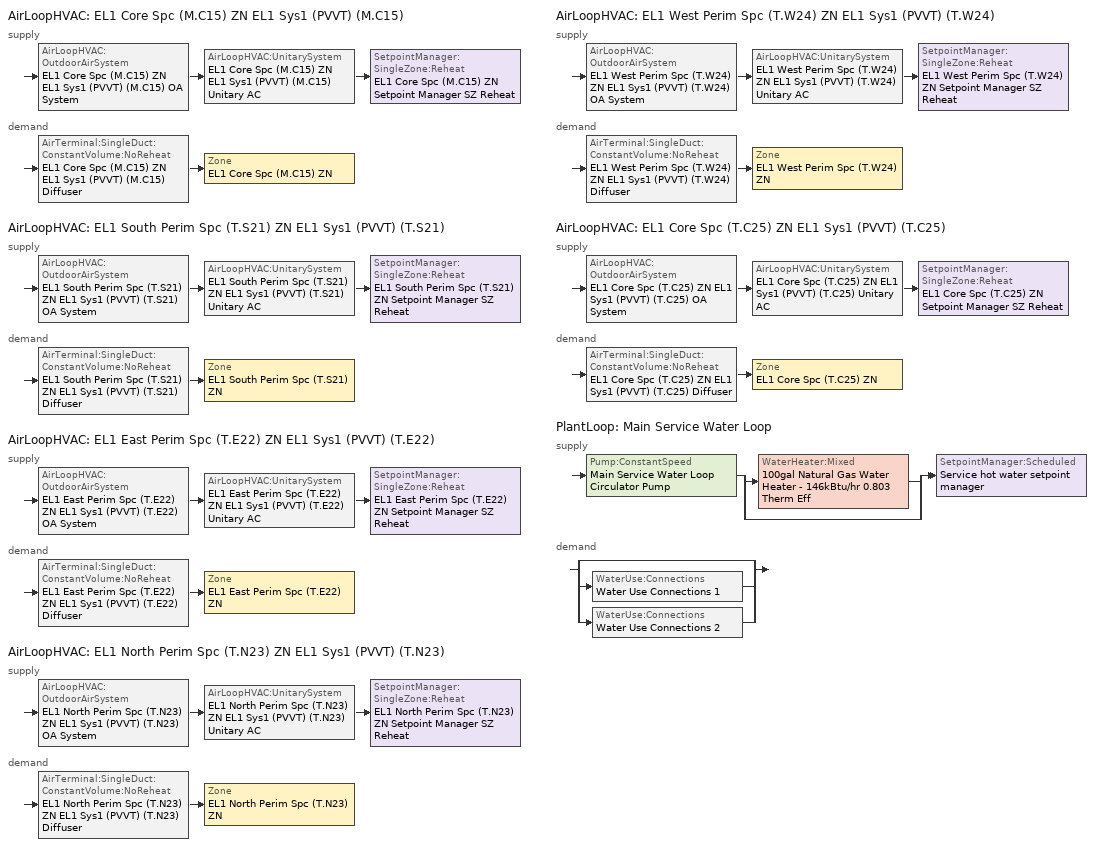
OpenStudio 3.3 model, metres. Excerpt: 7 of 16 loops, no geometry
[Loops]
AirLoopHVAC 'EL1 Core Spc (M.C15) ZN EL1 Sys1 (PVVT) (M.C15)'
 supply: AirLoopHVAC:OutdoorAirSystem 'EL1 Core Spc (M.C15) ZN EL1 Sys1 (PVVT) (M.C15) OA System' > AirLoopHVAC:UnitarySystem 'EL1 Core Spc (M.C15) ZN EL1 Sys1 (PVVT) (M.C15) Unitary AC' > SetpointManager:SingleZone:Reheat 'EL1 Core Spc (M.C15) ZN Setpoint Manager SZ Reheat'
 demand: AirTerminal:SingleDuct:ConstantVolume:NoReheat 'EL1 Core Spc (M.C15) ZN EL1 Sys1 (PVVT) (M.C15) Diffuser' > Zone 'EL1 Core Spc (M.C15) ZN'
AirLoopHVAC 'EL1 South Perim Spc (T.S21) ZN EL1 Sys1 (PVVT) (T.S21)'
 supply: AirLoopHVAC:OutdoorAirSystem 'EL1 South Perim Spc (T.S21) ZN EL1 Sys1 (PVVT) (T.S21) OA System' > AirLoopHVAC:UnitarySystem 'EL1 South Perim Spc (T.S21) ZN EL1 Sys1 (PVVT) (T.S21) Unitary AC' > SetpointManager:SingleZone:Reheat 'EL1 South Perim Spc (T.S21) ZN Setpoint Manager SZ Reheat'
 demand: AirTerminal:SingleDuct:ConstantVolume:NoReheat 'EL1 South Perim Spc (T.S21) ZN EL1 Sys1 (PVVT) (T.S21) Diffuser' > Zone 'EL1 South Perim Spc (T.S21) ZN'
AirLoopHVAC 'EL1 East Perim Spc (T.E22) ZN EL1 Sys1 (PVVT) (T.E22)'
 supply: AirLoopHVAC:OutdoorAirSystem 'EL1 East Perim Spc (T.E22) ZN EL1 Sys1 (PVVT) (T.E22) OA System' > AirLoopHVAC:UnitarySystem 'EL1 East Perim Spc (T.E22) ZN EL1 Sys1 (PVVT) (T.E22) Unitary AC' > SetpointManager:SingleZone:Reheat 'EL1 East Perim Spc (T.E22) ZN Setpoint Manager SZ Reheat'
 demand: AirTerminal:SingleDuct:ConstantVolume:NoReheat 'EL1 East Perim Spc (T.E22) ZN EL1 Sys1 (PVVT) (T.E22) Diffuser' > Zone 'EL1 East Perim Spc (T.E22) ZN'
AirLoopHVAC 'EL1 North Perim Spc (T.N23) ZN EL1 Sys1 (PVVT) (T.N23)'
 supply: AirLoopHVAC:OutdoorAirSystem 'EL1 North Perim Spc (T.N23) ZN EL1 Sys1 (PVVT) (T.N23) OA System' > AirLoopHVAC:UnitarySystem 'EL1 North Perim Spc (T.N23) ZN EL1 Sys1 (PVVT) (T.N23) Unitary AC' > SetpointManager:SingleZone:Reheat 'EL1 North Perim Spc (T.N23) ZN Setpoint Manager SZ Reheat'
 demand: AirTerminal:SingleDuct:ConstantVolume:NoReheat 'EL1 North Perim Spc (T.N23) ZN EL1 Sys1 (PVVT) (T.N23) Diffuser' > Zone 'EL1 North Perim Spc (T.N23) ZN'
AirLoopHVAC 'EL1 West Perim Spc (T.W24) ZN EL1 Sys1 (PVVT) (T.W24)'
 supply: AirLoopHVAC:OutdoorAirSystem 'EL1 West Perim Spc (T.W24) ZN EL1 Sys1 (PVVT) (T.W24) OA System' > AirLoopHVAC:UnitarySystem 'EL1 West Perim Spc (T.W24) ZN EL1 Sys1 (PVVT) (T.W24) Unitary AC' > SetpointManager:SingleZone:Reheat 'EL1 West Perim Spc (T.W24) ZN Setpoint Manager SZ Reheat'
 demand: AirTerminal:SingleDuct:ConstantVolume:NoReheat 'EL1 West Perim Spc (T.W24) ZN EL1 Sys1 (PVVT) (T.W24) Diffuser' > Zone 'EL1 West Perim Spc (T.W24) ZN'
AirLoopHVAC 'EL1 Core Spc (T.C25) ZN EL1 Sys1 (PVVT) (T.C25)'
 supply: AirLoopHVAC:OutdoorAirSystem 'EL1 Core Spc (T.C25) ZN EL1 Sys1 (PVVT) (T.C25) OA System' > AirLoopHVAC:UnitarySystem 'EL1 Core Spc (T.C25) ZN EL1 Sys1 (PVVT) (T.C25) Unitary AC' > SetpointManager:SingleZone:Reheat 'EL1 Core Spc (T.C25) ZN Setpoint Manager SZ Reheat'
 demand: AirTerminal:SingleDuct:ConstantVolume:NoReheat 'EL1 Core Spc (T.C25) ZN EL1 Sys1 (PVVT) (T.C25) Diffuser' > Zone 'EL1 Core Spc (T.C25) ZN'
PlantLoop 'Main Service Water Loop'
 supply: Pump:ConstantSpeed 'Main Service Water Loop Circulator Pump' > split
  | WaterHeater:Mixed '100gal Natural Gas Water Heater - 146kBtu/hr 0.803 Therm Eff'
  | bypass
  join > SetpointManager:Scheduled 'Service hot water setpoint manager'
 demand: split
  | bypass
  | WaterUse:Connections 'Water Use Connections 1'
  | WaterUse:Connections 'Water Use Connections 2'
[SizingPeriod:DesignDay] Barometric Pressure {Pa}=98651; Rain Indicator=No; Snow Indicator=No; Day of Month=21; Day Type=SummerDesignDay; Daylight Saving Time Indicator=No; Humidity Condition Type=Wetbulb; Dry-Bulb Temperature Range Modifier Type=DefaultMultipliers; Solar Model Indicator=ASHRAETau
Name | Maximum Dry-Bulb Temperature {C} | Daily Dry-Bulb Temperature Range {deltaC} | Wind Speed {m/s} | Wind Direction {deg} | Month | Wetbulb or DewPoint at Maximum Dry-Bulb {C} | ASHRAE Clear Sky Optical Depth for Beam Irradiance | ASHRAE Clear Sky Optical Depth for Diffuse Irradiance
BURBANK-GLENDALE-PASSADE JUN Clg 0.4% Condns DB=>MCWB | 36.1 | 12.3 | 3.7 | 112 | 6 | 19.6 | 0.391 | 2.265
BURBANK-GLENDALE-PASSADE NOV Clg 0.4% Condns DB=>MCWB | 31.2 | 10.8 | 1.6 | 270 | 11 | 14.4 | 0.331 | 2.492
BURBANK-GLENDALE-PASSADE OCT Clg 0.4% Condns DB=>MCWB | 35 | 14.4 | 3.3 | 180 | 10 | 16.6 | 0.374 | 2.277
BURBANK-GLENDALE-PASSADE SEP Clg 0.4% Condns DB=>MCWB | 38.8 | 12.3 | 4.6 | 180 | 9 | 21.9 | 0.387 | 2.315
[Sizing:Zone] Zone Cooling Design Supply Air Temperature Input Method=SupplyAirTemperature; Zone Cooling Design Supply Air Temperature {C}=12.7778; Zone Cooling Design Supply Air Temperature Difference {deltaC}=11.11; Zone Heating Design Supply Air Temperature Input Method=SupplyAirTemperature; Zone Heating Design Supply Air Temperature {C}=50; Zone Heating Design Supply Air Temperature Difference {deltaC}=11.11; Zone Cooling Design Supply Air Humidity Ratio {kg-H2O/kg-air}=0.0085; Zone Heating Design Supply Air Humidity Ratio {kg-H2O/kg-air}=0.008; Cooling Design Air Flow Method=DesignDay; Heating Design Air Flow Method=DesignDay; Account for Dedicated Outdoor Air System=No; Dedicated Outdoor Air System Control Strategy=NeutralSupplyAir; Dedicated Outdoor Air Low Setpoint Temperature for Design {C}=autosize; Dedicated Outdoor Air High Setpoint Temperature for Design {C}=autosize
EL1 Core Spc (M.C15) ZN; EL1 Core Spc (T.C25) ZN; EL1 East Perim Spc (T.E22) ZN; EL1 North Perim Spc (T.N23) ZN; EL1 South Perim Spc (T.S21) ZN; EL1 West Perim Spc (T.W24) ZN
[Zone equipment]
EL1 Core Spc (M.C15) ZN: EL1 Core Spc (M.C15) ZN EL1 Sys1 (PVVT) (M.C15) Diffuser
EL1 Core Spc (T.C25) ZN: EL1 Core Spc (T.C25) ZN EL1 Sys1 (PVVT) (T.C25) Diffuser
EL1 East Perim Spc (T.E22) ZN: EL1 East Perim Spc (T.E22) ZN EL1 Sys1 (PVVT) (T.E22) Diffuser
EL1 North Perim Spc (T.N23) ZN: EL1 North Perim Spc (T.N23) ZN EL1 Sys1 (PVVT) (T.N23) Diffuser
EL1 South Perim Spc (T.S21) ZN: EL1 South Perim Spc (T.S21) ZN EL1 Sys1 (PVVT) (T.S21) Diffuser
EL1 West Perim Spc (T.W24) ZN: EL1 West Perim Spc (T.W24) ZN EL1 Sys1 (PVVT) (T.W24) Diffuser
[AirLoopHVAC] Availability Schedule=Always On Discrete; Design Supply Air Flow Rate {m3/s}=autosize; Design Return Air Flow Fraction of Supply Air Flow=1
EL1 Core Spc (M.C15) ZN EL1 Sys1 (PVVT) (M.C15); EL1 South Perim Spc (T.S21) ZN EL1 Sys1 (PVVT) (T.S21); EL1 East Perim Spc (T.E22) ZN EL1 Sys1 (PVVT) (T.E22); EL1 North Perim Spc (T.N23) ZN EL1 Sys1 (PVVT) (T.N23); EL1 West Perim Spc (T.W24) ZN EL1 Sys1 (PVVT) (T.W24); EL1 Core Spc (T.C25) ZN EL1 Sys1 (PVVT) (T.C25)
[Sizing:System] Type of Load to Size On=Sensible; Design Outdoor Air Flow Rate {m3/s}=Autosize; Central Heating Maximum System Air Flow Ratio=1; Preheat Design Temperature {C}=7.22222; Preheat Design Humidity Ratio {kg-H2O/kg-Air}=0.008; Precool Design Temperature {C}=12.7778; Precool Design Humidity Ratio {kg-H2O/kg-Air}=0.008; Central Cooling Design Supply Air Temperature {C}=12.7778; Central Heating Design Supply Air Temperature {C}=50; Sizing Option=Coincident; 100% Outdoor Air in Cooling=No; 100% Outdoor Air in Heating=No; Central Cooling Design Supply Air Humidity Ratio {kg-H2O/kg-Air}=0.0085; Central Heating Design Supply Air Humidity Ratio {kg-H2O/kg-Air}=0.008; Cooling Design Air Flow Method=DesignDay; Heating Design Air Flow Method=DesignDay; System Outdoor Air Method=ZoneSum; Zone Maximum Outdoor Air Fraction=1; Cooling Supply Air Flow Rate Per Floor Area {m3/s-m2}=0.00996765; Cooling Fraction of Autosized Cooling Supply Air Flow Rate=1; Cooling Supply Air Flow Rate Per Unit Cooling Capacity {m3/s-W}=3.94755e-05; Heating Supply Air Flow Rate Per Floor Area {m3/s-m2}=0.00996765; Heating Fraction of Autosized Heating Supply Air Flow Rate=1; Heating Fraction of Autosized Cooling Supply Air Flow Rate=1; Heating Supply Air Flow Rate Per Unit Heating Capacity {m3/s-W}=3.15882e-05; Cooling Design Capacity Method=CoolingDesignCapacity; Cooling Design Capacity {W}=autosize; Cooling Design Capacity Per Floor Area {W/m2}=234.7; Fraction of Autosized Cooling Design Capacity=1; Heating Design Capacity Method=HeatingDesignCapacity; Heating Design Capacity {W}=autosize; Heating Design Capacity Per Floor Area {W/m2}=157; Fraction of Autosized Heating Design Capacity=1; Central Cooling Capacity Control Method=OnOff; Occupant Diversity=autosize
EL1 Core Spc (M.C15) ZN EL1 Sys1 (PVVT) (M.C15); EL1 South Perim Spc (T.S21) ZN EL1 Sys1 (PVVT) (T.S21); EL1 East Perim Spc (T.E22) ZN EL1 Sys1 (PVVT) (T.E22); EL1 North Perim Spc (T.N23) ZN EL1 Sys1 (PVVT) (T.N23); EL1 West Perim Spc (T.W24) ZN EL1 Sys1 (PVVT) (T.W24); EL1 Core Spc (T.C25) ZN EL1 Sys1 (PVVT) (T.C25)
[SetpointManager:SingleZone:Reheat] Minimum Supply Air Temperature {C}=12.7778; Maximum Supply Air Temperature {C}=50
Name | Control Zone | Setpoint Node or NodeList
EL1 Core Spc (M.C15) ZN Setpoint Manager SZ Reheat | EL1 Core Spc (M.C15) ZN | EL1 Core Spc (M.C15) ZN EL1 Sys1 (PVVT) (M.C15) Supply Outlet Node
EL1 South Perim Spc (T.S21) ZN Setpoint Manager SZ Reheat | EL1 South Perim Spc (T.S21) ZN | EL1 South Perim Spc (T.S21) ZN EL1 Sys1 (PVVT) (T.S21) Supply Outlet Node
EL1 East Perim Spc (T.E22) ZN Setpoint Manager SZ Reheat | EL1 East Perim Spc (T.E22) ZN | EL1 East Perim Spc (T.E22) ZN EL1 Sys1 (PVVT) (T.E22) Supply Outlet Node
EL1 North Perim Spc (T.N23) ZN Setpoint Manager SZ Reheat | EL1 North Perim Spc (T.N23) ZN | EL1 North Perim Spc (T.N23) ZN EL1 Sys1 (PVVT) (T.N23) Supply Outlet Node
EL1 West Perim Spc (T.W24) ZN Setpoint Manager SZ Reheat | EL1 West Perim Spc (T.W24) ZN | EL1 West Perim Spc (T.W24) ZN EL1 Sys1 (PVVT) (T.W24) Supply Outlet Node
EL1 Core Spc (T.C25) ZN Setpoint Manager SZ Reheat | EL1 Core Spc (T.C25) ZN | EL1 Core Spc (T.C25) ZN EL1 Sys1 (PVVT) (T.C25) Supply Outlet Node
[Coil:Heating:Gas] Availability Schedule=Always On Discrete; Gas Burner Efficiency=0.8; Nominal Capacity {W}=AutoSize; Parasitic Electric Load {W}=0; Parasitic Gas Load {W}=0
EL1 Core Spc (M.C15) ZN EL1 Sys1 (PVVT) (M.C15) Gas Htg Coil; EL1 Core Spc (M.C15) ZN EL1 Sys1 (PVVT) (M.C15) Gas Backup Htg Coil; EL1 South Perim Spc (T.S21) ZN EL1 Sys1 (PVVT) (T.S21) Gas Htg Coil; EL1 South Perim Spc (T.S21) ZN EL1 Sys1 (PVVT) (T.S21) Gas Backup Htg Coil; EL1 East Perim Spc (T.E22) ZN EL1 Sys1 (PVVT) (T.E22) Gas Htg Coil; EL1 East Perim Spc (T.E22) ZN EL1 Sys1 (PVVT) (T.E22) Gas Backup Htg Coil; EL1 North Perim Spc (T.N23) ZN EL1 Sys1 (PVVT) (T.N23) Gas Htg Coil; EL1 North Perim Spc (T.N23) ZN EL1 Sys1 (PVVT) (T.N23) Gas Backup Htg Coil; EL1 West Perim Spc (T.W24) ZN EL1 Sys1 (PVVT) (T.W24) Gas Htg Coil; EL1 West Perim Spc (T.W24) ZN EL1 Sys1 (PVVT) (T.W24) Gas Backup Htg Coil; EL1 Core Spc (T.C25) ZN EL1 Sys1 (PVVT) (T.C25) Gas Htg Coil; EL1 Core Spc (T.C25) ZN EL1 Sys1 (PVVT) (T.C25) Gas Backup Htg Coil
[Coil:Cooling:DX:SingleSpeed] Availability Schedule=Always On Discrete; Rated Total Cooling Capacity {W}=autosize; Rated Sensible Heat Ratio=autosize; Rated COP {W/W}=4.11713; Rated Air Flow Rate {m3/s}=autosize; Rated Evaporator Fan Power Per Volume Flow Rate {W/(m3/s)}=773.3; Total Cooling Capacity Function of Temperature Curve=SpltAC2SpLoSEER_ClCap_fT; Total Cooling Capacity Function of Flow Fraction Curve=DXCOOL-NECB2011-REF-CAPFFLOW; Energy Input Ratio Function of Temperature Curve=SpltAC2SpLoSEER_EIR_fT; Energy Input Ratio Function of Flow Fraction Curve=DXCOOL-NECB2011-REF-COOLEIRFFLOW; Part Load Fraction Correlation Curve=DXCOOL-NECB2011-REF-COOLPLFFPLR; Minimum Outdoor Dry-Bulb Temperature for Compressor Operation {C}=-25; Condenser Type=AirCooled; Evaporative Condenser Effectiveness=0; Evaporative Condenser Air Flow Rate {m3/s}=Autosize; Evaporative Condenser Pump Rated Power Consumption {W}=Autosize; Crankcase Heater Capacity {W}=0; Maximum Outdoor Dry-Bulb Temperature for Crankcase Heater Operation {C}=0; Basin Heater Capacity {W/K}=0; Basin Heater Setpoint Temperature {C}=10
EL1 Core Spc (M.C15) ZN EL1 Sys1 (PVVT) (M.C15) 1spd DX AC Clg Coil 1878kBtu/hr 14.0SEER; EL1 South Perim Spc (T.S21) ZN EL1 Sys1 (PVVT) (T.S21) 1spd DX AC Clg Coil 146kBtu/hr 14.0SEER; EL1 East Perim Spc (T.E22) ZN EL1 Sys1 (PVVT) (T.E22) 1spd DX AC Clg Coil 89kBtu/hr 14.0SEER; EL1 North Perim Spc (T.N23) ZN EL1 Sys1 (PVVT) (T.N23) 1spd DX AC Clg Coil 74kBtu/hr 14.0SEER; EL1 West Perim Spc (T.W24) ZN EL1 Sys1 (PVVT) (T.W24) 1spd DX AC Clg Coil 94kBtu/hr 14.0SEER; EL1 Core Spc (T.C25) ZN EL1 Sys1 (PVVT) (T.C25) 1spd DX AC Clg Coil 282kBtu/hr 14.0SEER
[Fan:OnOff] Availability Schedule=Always On Discrete; Maximum Flow Rate {m3/s}=autosize; Motor In Airstream Fraction=1
Name | Fan Total Efficiency | Pressure Rise {Pa} | Motor Efficiency | Fan Power Ratio Function of Speed Ratio Curve | Fan Efficiency Ratio Function of Speed Ratio Curve
EL1 Core Spc (M.C15) ZN EL1 Sys1 (PVVT) (M.C15) Fan | 0.6201 | 1018.77 | 0.954 | Fan On Off Power Curve 9 | Fan On Off Efficiency Curve 9
EL1 South Perim Spc (T.S21) ZN EL1 Sys1 (PVVT) (T.S21) Fan | 0.59605 | 622.722 | 0.917 | Fan On Off Power Curve 10 | Fan On Off Efficiency Curve 10
EL1 East Perim Spc (T.E22) ZN EL1 Sys1 (PVVT) (T.E22) Fan | 0.58175 | 622.722 | 0.895 | Fan On Off Power Curve 11 | Fan On Off Efficiency Curve 11
EL1 North Perim Spc (T.N23) ZN EL1 Sys1 (PVVT) (T.N23) Fan | 0.58175 | 622.722 | 0.895 | Fan On Off Power Curve 12 | Fan On Off Efficiency Curve 12
EL1 West Perim Spc (T.W24) ZN EL1 Sys1 (PVVT) (T.W24) Fan | 0.58175 | 622.722 | 0.895 | Fan On Off Power Curve 13 | Fan On Off Efficiency Curve 13
EL1 Core Spc (T.C25) ZN EL1 Sys1 (PVVT) (T.C25) Fan | 0.6006 | 1110.94 | 0.924 | Fan On Off Power Curve 14 | Fan On Off Efficiency Curve 14
[AirLoopHVAC:UnitarySystem] Control Type=Load; Dehumidification Control Type=None; Availability Schedule=Always On Discrete; Fan Placement=DrawThrough; Supply Air Fan Operating Mode Schedule=Always On Discrete; DX Heating Coil Sizing Ratio=1; Use DOAS DX Cooling Coil=No; DOAS DX Cooling Coil Leaving Minimum Air Temperature {C}=2; Latent Load Control=SensibleOnlyLoadControl; Supply Air Flow Rate During Cooling Operation {m3/s}=Autosize; Supply Air Flow Rate During Heating Operation {m3/s}=Autosize; Supply Air Flow Rate When No Cooling or Heating is Required {m3/s}=Autosize; Maximum Supply Air Temperature {C}=80; Maximum Outdoor Dry-Bulb Temperature for Supplemental Heater Operation {C}=21; Maximum Cycling Rate {cycles/hr}=2.5; Heat Pump Time Constant {s}=60; Fraction of On-Cycle Power Use=0.01; Heat Pump Fan Delay Time {s}=60; Ancilliary On-Cycle Electric Power {W}=0; Ancilliary Off-Cycle Electric Power {W}=0
Name | Controlling Zone or Thermostat Location | Supply Fan | Heating Coil | Cooling Coil | Supplemental Heating Coil
EL1 Core Spc (M.C15) ZN EL1 Sys1 (PVVT) (M.C15) Unitary AC | EL1 Core Spc (M.C15) ZN | EL1 Core Spc (M.C15) ZN EL1 Sys1 (PVVT) (M.C15) Fan | EL1 Core Spc (M.C15) ZN EL1 Sys1 (PVVT) (M.C15) Gas Htg Coil | EL1 Core Spc (M.C15) ZN EL1 Sys1 (PVVT) (M.C15) 1spd DX AC Clg Coil 1878kBtu/hr 14.0SEER | EL1 Core Spc (M.C15) ZN EL1 Sys1 (PVVT) (M.C15) Gas Backup Htg Coil
EL1 South Perim Spc (T.S21) ZN EL1 Sys1 (PVVT) (T.S21) Unitary AC | EL1 South Perim Spc (T.S21) ZN | EL1 South Perim Spc (T.S21) ZN EL1 Sys1 (PVVT) (T.S21) Fan | EL1 South Perim Spc (T.S21) ZN EL1 Sys1 (PVVT) (T.S21) Gas Htg Coil | EL1 South Perim Spc (T.S21) ZN EL1 Sys1 (PVVT) (T.S21) 1spd DX AC Clg Coil 146kBtu/hr 14.0SEER | EL1 South Perim Spc (T.S21) ZN EL1 Sys1 (PVVT) (T.S21) Gas Backup Htg Coil
EL1 East Perim Spc (T.E22) ZN EL1 Sys1 (PVVT) (T.E22) Unitary AC | EL1 East Perim Spc (T.E22) ZN | EL1 East Perim Spc (T.E22) ZN EL1 Sys1 (PVVT) (T.E22) Fan | EL1 East Perim Spc (T.E22) ZN EL1 Sys1 (PVVT) (T.E22) Gas Htg Coil | EL1 East Perim Spc (T.E22) ZN EL1 Sys1 (PVVT) (T.E22) 1spd DX AC Clg Coil 89kBtu/hr 14.0SEER | EL1 East Perim Spc (T.E22) ZN EL1 Sys1 (PVVT) (T.E22) Gas Backup Htg Coil
EL1 North Perim Spc (T.N23) ZN EL1 Sys1 (PVVT) (T.N23) Unitary AC | EL1 North Perim Spc (T.N23) ZN | EL1 North Perim Spc (T.N23) ZN EL1 Sys1 (PVVT) (T.N23) Fan | EL1 North Perim Spc (T.N23) ZN EL1 Sys1 (PVVT) (T.N23) Gas Htg Coil | EL1 North Perim Spc (T.N23) ZN EL1 Sys1 (PVVT) (T.N23) 1spd DX AC Clg Coil 74kBtu/hr 14.0SEER | EL1 North Perim Spc (T.N23) ZN EL1 Sys1 (PVVT) (T.N23) Gas Backup Htg Coil
EL1 West Perim Spc (T.W24) ZN EL1 Sys1 (PVVT) (T.W24) Unitary AC | EL1 West Perim Spc (T.W24) ZN | EL1 West Perim Spc (T.W24) ZN EL1 Sys1 (PVVT) (T.W24) Fan | EL1 West Perim Spc (T.W24) ZN EL1 Sys1 (PVVT) (T.W24) Gas Htg Coil | EL1 West Perim Spc (T.W24) ZN EL1 Sys1 (PVVT) (T.W24) 1spd DX AC Clg Coil 94kBtu/hr 14.0SEER | EL1 West Perim Spc (T.W24) ZN EL1 Sys1 (PVVT) (T.W24) Gas Backup Htg Coil
EL1 Core Spc (T.C25) ZN EL1 Sys1 (PVVT) (T.C25) Unitary AC | EL1 Core Spc (T.C25) ZN | EL1 Core Spc (T.C25) ZN EL1 Sys1 (PVVT) (T.C25) Fan | EL1 Core Spc (T.C25) ZN EL1 Sys1 (PVVT) (T.C25) Gas Htg Coil | EL1 Core Spc (T.C25) ZN EL1 Sys1 (PVVT) (T.C25) 1spd DX AC Clg Coil 282kBtu/hr 14.0SEER | EL1 Core Spc (T.C25) ZN EL1 Sys1 (PVVT) (T.C25) Gas Backup Htg Coil
[Controller:OutdoorAir] Minimum Outdoor Air Flow Rate {m3/s}=autosize; Maximum Outdoor Air Flow Rate {m3/s}=Autosize; Economizer Control Type=FixedDryBulb; Economizer Control Action Type=ModulateFlow; Economizer Maximum Limit Dry-Bulb Temperature {C}=21.6667; Lockout Type=LockoutWithCompressor; Minimum Limit Type=FixedMinimum; High Humidity Control=No; Heat Recovery Bypass Control Type=BypassWhenWithinEconomizerLimits
Name | Minimum Outdoor Air Schedule | Controller Mechanical Ventilation
EL1 Core Spc (M.C15) ZN EL1 Sys1 (PVVT) (M.C15) OA System Controller | EL1 Core Spc (M.C15) ZN EL1 Sys1 (PVVT) (M.C15) Occ Sch | Controller Mechanical Ventilation 10
EL1 South Perim Spc (T.S21) ZN EL1 Sys1 (PVVT) (T.S21) OA System Controller | EL1 South Perim Spc (T.S21) ZN EL1 Sys1 (PVVT) (T.S21) Occ Sch | Controller Mechanical Ventilation 11
EL1 East Perim Spc (T.E22) ZN EL1 Sys1 (PVVT) (T.E22) OA System Controller | EL1 East Perim Spc (T.E22) ZN EL1 Sys1 (PVVT) (T.E22) Occ Sch | Controller Mechanical Ventilation 12
EL1 North Perim Spc (T.N23) ZN EL1 Sys1 (PVVT) (T.N23) OA System Controller | EL1 North Perim Spc (T.N23) ZN EL1 Sys1 (PVVT) (T.N23) Occ Sch | Controller Mechanical Ventilation 13
EL1 West Perim Spc (T.W24) ZN EL1 Sys1 (PVVT) (T.W24) OA System Controller | EL1 West Perim Spc (T.W24) ZN EL1 Sys1 (PVVT) (T.W24) Occ Sch | Controller Mechanical Ventilation 14
EL1 Core Spc (T.C25) ZN EL1 Sys1 (PVVT) (T.C25) OA System Controller | EL1 Core Spc (T.C25) ZN EL1 Sys1 (PVVT) (T.C25) Occ Sch | Controller Mechanical Ventilation 15
[Controller:MechanicalVentilation] Availability Schedule=Always On Discrete
Controller Mechanical Ventilation 10; Controller Mechanical Ventilation 11; Controller Mechanical Ventilation 12; Controller Mechanical Ventilation 13; Controller Mechanical Ventilation 14; Controller Mechanical Ventilation 15
[AirLoopHVAC:OutdoorAirSystem]
Name | Controller
EL1 Core Spc (M.C15) ZN EL1 Sys1 (PVVT) (M.C15) OA System | EL1 Core Spc (M.C15) ZN EL1 Sys1 (PVVT) (M.C15) OA System Controller
EL1 South Perim Spc (T.S21) ZN EL1 Sys1 (PVVT) (T.S21) OA System | EL1 South Perim Spc (T.S21) ZN EL1 Sys1 (PVVT) (T.S21) OA System Controller
EL1 East Perim Spc (T.E22) ZN EL1 Sys1 (PVVT) (T.E22) OA System | EL1 East Perim Spc (T.E22) ZN EL1 Sys1 (PVVT) (T.E22) OA System Controller
EL1 North Perim Spc (T.N23) ZN EL1 Sys1 (PVVT) (T.N23) OA System | EL1 North Perim Spc (T.N23) ZN EL1 Sys1 (PVVT) (T.N23) OA System Controller
EL1 West Perim Spc (T.W24) ZN EL1 Sys1 (PVVT) (T.W24) OA System | EL1 West Perim Spc (T.W24) ZN EL1 Sys1 (PVVT) (T.W24) OA System Controller
EL1 Core Spc (T.C25) ZN EL1 Sys1 (PVVT) (T.C25) OA System | EL1 Core Spc (T.C25) ZN EL1 Sys1 (PVVT) (T.C25) OA System Controller
[AirTerminal:SingleDuct:ConstantVolume:NoReheat] Availability Schedule=Always On Discrete; Maximum Air Flow Rate {m3/s}=AutoSize
EL1 Core Spc (M.C15) ZN EL1 Sys1 (PVVT) (M.C15) Diffuser; EL1 South Perim Spc (T.S21) ZN EL1 Sys1 (PVVT) (T.S21) Diffuser; EL1 East Perim Spc (T.E22) ZN EL1 Sys1 (PVVT) (T.E22) Diffuser; EL1 North Perim Spc (T.N23) ZN EL1 Sys1 (PVVT) (T.N23) Diffuser; EL1 West Perim Spc (T.W24) ZN EL1 Sys1 (PVVT) (T.W24) Diffuser; EL1 Core Spc (T.C25) ZN EL1 Sys1 (PVVT) (T.C25) Diffuser
[PlantLoop]
Main Service Water Loop: Glycol Concentration=0; Maximum Loop Temperature {C}=60; Minimum Loop Temperature {C}=10; Plant Loop Volume {m3}=Autocalculate; Load Distribution Scheme=Optimal
[Sizing:Plant]
Main Service Water Loop: Loop Type=Heating; Design Loop Exit Temperature {C}=57.2222; Loop Design Temperature Difference {deltaC}=5; Sizing Option=NonCoincident; Zone Timesteps in Averaging Window=1; Coincident Sizing Factor Mode=None
[SetpointManager:Scheduled]
Service hot water setpoint manager: Control Variable=Temperature; Schedule=Service Water Loop Temp - 135F; Setpoint Node or NodeList=Main Service Water Loop Supply Outlet Node
[Pump:ConstantSpeed]
Main Service Water Loop Circulator Pump: Rated Flow Rate {m3/s}=autosize; Rated Pump Head {Pa}=74726.7; Rated Power Consumption {W}=autosize; Motor Efficiency=0.865; Fraction of Motor Inefficiencies to Fluid Stream=0; Pump Control Type=Intermittent; Design Power Sizing Method=PowerPerFlowPerPressure; Design Electric Power per Unit Flow Rate {W/(m3/s)}=348701.1; Design Shaft Power per Unit Flow Rate per Unit Head {W-s/m3-Pa}=1.28205
[WaterHeater:Mixed]
100gal Natural Gas Water Heater - 146kBtu/hr 0.803 Therm Eff: Tank Volume {m3}=0.378541; Setpoint Temperature Schedule=Service Water Loop Temp - 135F; Deadband Temperature Difference {deltaC}=2; Maximum Temperature Limit {C}=57.2222; Heater Control Type=Cycle; Heater Maximum Capacity {W}=42729.8; Heater Fuel Type=NaturalGas; Heater Thermal Efficiency=0.803072; Off Cycle Parasitic Fuel Consumption Rate {W}=0; Off Cycle Parasitic Fuel Type=NaturalGas; Off Cycle Parasitic Heat Fraction to Tank=0; On Cycle Parasitic Fuel Consumption Rate {W}=0; On Cycle Parasitic Fuel Type=NaturalGas; On Cycle Parasitic Heat Fraction to Tank=0; Ambient Temperature Indicator=Schedule; Ambient Temperature Schedule=Water Heater Ambient Temp Schedule - 70.0f; Off Cycle Loss Coefficient to Ambient Temperature {W/K}=4.21979; On Cycle Loss Coefficient to Ambient Temperature {W/K}=4.21979; Use Side Effectiveness=1; Source Side Effectiveness=1; Use Side Design Flow Rate {m3/s}=autosize; Source Side Design Flow Rate {m3/s}=autosize; Indirect Water Heating Recovery Time {hr}=1.5; Source Side Flow Control Mode=IndirectHeatPrimarySetpoint
[WaterHeater:Sizing]
100gal Natural Gas Water Heater - 146kBtu/hr 0.803 Therm Eff: Design Mode=PeakDraw; Time Storage Can Meet Peak Draw {hr}=0.538503; Time for Tank Recovery {hr}=0; Nominal Tank Volume for Autosizing Plant Connections {m3}=1
[WaterUse:Connections] Drain Water Heat Exchanger Type=None; Drain Water Heat Exchanger Destination=Plant
Name | Water Use Equipment Name 1
Water Use Connections 1 | EL1 Core Spc (M.C15) Service Water Use 2.33gpm
Water Use Connections 2 | EL1 Core Spc (T.C25) Service Water Use 0.29gpm
[WaterUse:Equipment:Definition] Sensible Fraction Schedule=Fraction Sensible - 0.2; Latent Fraction Schedule=Fraction Latent - 0.05
Name | Peak Flow Rate {m3/s} | Target Temperature Schedule
EL1 Core Spc (M.C15) Service Water Use Def 2.33gpm | 0.00014721 | Mixed Water At Faucet Temp - 135F
EL1 Core Spc (T.C25) Service Water Use Def 0.29gpm | 1.84013e-05 | Mixed Water At Faucet Temp - 135F 1
[WaterUse:Equipment] Flow Rate Fraction Schedule=D_OfL_All_DHW_DHW_Yr
Name | Water Use Equipment Definition
EL1 Core Spc (M.C15) Service Water Use 2.33gpm | EL1 Core Spc (M.C15) Service Water Use Def 2.33gpm
EL1 Core Spc (T.C25) Service Water Use 0.29gpm | EL1 Core Spc (T.C25) Service Water Use Def 0.29gpm
[EnergyManagementSystem:ProgramCallingManager]
EL1CoreSpcMC15ZNEL1Sys1PVVTMC15OptimumStartCallingManager0: BeginTimestepBeforePredictor; EL1CoreSpcMC15ZNEL1Sys1PVVTMC15OptimumStartProg0
EL1EastPerimSpcME12ZNEL1Sys1PVVTME12OptimumStartCallingManager0: BeginTimestepBeforePredictor; EL1EastPerimSpcME12ZNEL1Sys1PVVTME12OptimumStartProg0
EL1NorthPerimSpcMN13ZNEL1Sys1PVVTMN13OptimumStartCallingManager0: BeginTimestepBeforePredictor; EL1NorthPerimSpcMN13ZNEL1Sys1PVVTMN13OptimumStartProg0
EL1SouthPerimSpcMS11ZNEL1Sys1PVVTMS11OptimumStartCallingManager0: BeginTimestepBeforePredictor; EL1SouthPerimSpcMS11ZNEL1Sys1PVVTMS11OptimumStartProg0
EL1WestPerimSpcMW14ZNEL1Sys1PVVTMW14OptimumStartCallingManager0: BeginTimestepBeforePredictor; EL1WestPerimSpcMW14ZNEL1Sys1PVVTMW14OptimumStartProg0
[Schedule:Constant]
Always On Discrete: Value=1
[Schedule:Ruleset]
Name | Default Day Schedule | Summer Design Day Schedule | Winter Design Day Schedule
Service Water Loop Temp - 135F | Service Water Loop Temp - 135F Default
Water Heater Ambient Temp Schedule - 70.0f | Water Heater Ambient Temp Schedule - 70.0f Default
Fraction Sensible - 0.2 | Fraction Sensible - 0.2 Default
Fraction Latent - 0.05 | Fraction Latent - 0.05 Default
Mixed Water At Faucet Temp - 135F | Mixed Water At Faucet Temp - 135F Default
D_OfL_All_DHW_DHW_Yr | D_OfL_All_DHW_DHW_Yr Default | D_OfL_All_DHW_DHW_Yr Summer Design Day | D_OfL_All_DHW_DHW_Yr Winter Design Day
Mixed Water At Faucet Temp - 135F 1 | Mixed Water At Faucet Temp - 135F Default 1
EL1 Core Spc (M.C15) ZN EL1 Sys1 (PVVT) (M.C15) Occ Sch | EL1 Core Spc (M.C15) ZN EL1 Sys1 (PVVT) (M.C15) Occ Sch Default | EL1 Core Spc (M.C15) ZN EL1 Sys1 (PVVT) (M.C15) Occ Sch Summer Design Day | EL1 Core Spc (M.C15) ZN EL1 Sys1 (PVVT) (M.C15) Occ Sch Winter Design Day
EL1 Core Spc (T.C25) ZN EL1 Sys1 (PVVT) (T.C25) Occ Sch | EL1 Core Spc (T.C25) ZN EL1 Sys1 (PVVT) (T.C25) Occ Sch Default | EL1 Core Spc (T.C25) ZN EL1 Sys1 (PVVT) (T.C25) Occ Sch Summer Design Day | EL1 Core Spc (T.C25) ZN EL1 Sys1 (PVVT) (T.C25) Occ Sch Winter Design Day
EL1 East Perim Spc (T.E22) ZN EL1 Sys1 (PVVT) (T.E22) Occ Sch | EL1 East Perim Spc (T.E22) ZN EL1 Sys1 (PVVT) (T.E22) Occ Sch Default | EL1 East Perim Spc (T.E22) ZN EL1 Sys1 (PVVT) (T.E22) Occ Sch Summer Design Day | EL1 East Perim Spc (T.E22) ZN EL1 Sys1 (PVVT) (T.E22) Occ Sch Winter Design Day
EL1 North Perim Spc (T.N23) ZN EL1 Sys1 (PVVT) (T.N23) Occ Sch | EL1 North Perim Spc (T.N23) ZN EL1 Sys1 (PVVT) (T.N23) Occ Sch Default | EL1 North Perim Spc (T.N23) ZN EL1 Sys1 (PVVT) (T.N23) Occ Sch Summer Design Day | EL1 North Perim Spc (T.N23) ZN EL1 Sys1 (PVVT) (T.N23) Occ Sch Winter Design Day
EL1 South Perim Spc (T.S21) ZN EL1 Sys1 (PVVT) (T.S21) Occ Sch | EL1 South Perim Spc (T.S21) ZN EL1 Sys1 (PVVT) (T.S21) Occ Sch Default | EL1 South Perim Spc (T.S21) ZN EL1 Sys1 (PVVT) (T.S21) Occ Sch Summer Design Day | EL1 South Perim Spc (T.S21) ZN EL1 Sys1 (PVVT) (T.S21) Occ Sch Winter Design Day
EL1 West Perim Spc (T.W24) ZN EL1 Sys1 (PVVT) (T.W24) Occ Sch | EL1 West Perim Spc (T.W24) ZN EL1 Sys1 (PVVT) (T.W24) Occ Sch Default | EL1 West Perim Spc (T.W24) ZN EL1 Sys1 (PVVT) (T.W24) Occ Sch Summer Design Day | EL1 West Perim Spc (T.W24) ZN EL1 Sys1 (PVVT) (T.W24) Occ Sch Winter Design Day
[Schedule:Day]
Service Water Loop Temp - 135F Default; Mixed Water At Faucet Temp - 135F Default; Mixed Water At Faucet Temp - 135F Default 1: 24, 0, 57.2222
Water Heater Ambient Temp Schedule - 70.0f Default: 24, 0, 21.1111
Fraction Sensible - 0.2 Default: 24, 0, 0.2
Fraction Latent - 0.05 Default: 24, 0, 0.05
D_OfL_All_DHW_DHW_Yr Default; D_OfL_All_DHW_DHW_Yr Default|Wkdy Day; D_OfL_All_DHW_DHW_Yr Summer Design Day; D_OfL_All_DHW_DHW_Yr Winter Design Day: 7, 0, 0, 8, 0, 0.3, 11, 0, 1, 12, 0, 0.8, 13, 0, 0.4, 14, 0, 0.8, 17, 0, 1, 18, 0, 0.3, 21, 0, 0.1, 24, 0, 0.05
D_OfL_All_DHW_DHW_Yr Sat Day: 7, 0, 0, 8, 0, 0.09, 11, 0, 0.3, 12, 0, 0.24, 13, 0, 0.12, 14, 0, 0.24, 17, 0, 0.3, 24, 0, 0
D_OfL_All_DHW_DHW_Yr Sun Day; EL1 Core Spc (M.C15) ZN EL1 Sys1 (PVVT) (M.C15) Occ Sch Sunday; EL1 Core Spc (T.C25) ZN EL1 Sys1 (PVVT) (T.C25) Occ Sch Sunday; EL1 East Perim Spc (T.E22) ZN EL1 Sys1 (PVVT) (T.E22) Occ Sch Sunday; EL1 North Perim Spc (T.N23) ZN EL1 Sys1 (PVVT) (T.N23) Occ Sch Sunday; EL1 South Perim Spc (T.S21) ZN EL1 Sys1 (PVVT) (T.S21) Occ Sch Sunday; EL1 West Perim Spc (T.W24) ZN EL1 Sys1 (PVVT) (T.W24) Occ Sch Sunday: 24, 0, 0
EL1 Core Spc (M.C15) ZN EL1 Sys1 (PVVT) (M.C15) Occ Sch Default; EL1 Core Spc (T.C25) ZN EL1 Sys1 (PVVT) (T.C25) Occ Sch Default; EL1 East Perim Spc (T.E22) ZN EL1 Sys1 (PVVT) (T.E22) Occ Sch Default; EL1 North Perim Spc (T.N23) ZN EL1 Sys1 (PVVT) (T.N23) Occ Sch Default; EL1 South Perim Spc (T.S21) ZN EL1 Sys1 (PVVT) (T.S21) Occ Sch Default; EL1 West Perim Spc (T.W24) ZN EL1 Sys1 (PVVT) (T.W24) Occ Sch Default: 7, 0, 0, 18, 0, 1, 24, 0, 0
EL1 Core Spc (M.C15) ZN EL1 Sys1 (PVVT) (M.C15) Occ Sch Winter Design Day; EL1 Core Spc (M.C15) ZN EL1 Sys1 (PVVT) (M.C15) Occ Sch Summer Design Day; EL1 Core Spc (T.C25) ZN EL1 Sys1 (PVVT) (T.C25) Occ Sch Winter Design Day; EL1 Core Spc (T.C25) ZN EL1 Sys1 (PVVT) (T.C25) Occ Sch Summer Design Day; EL1 East Perim Spc (T.E22) ZN EL1 Sys1 (PVVT) (T.E22) Occ Sch Winter Design Day; EL1 East Perim Spc (T.E22) ZN EL1 Sys1 (PVVT) (T.E22) Occ Sch Summer Design Day; EL1 North Perim Spc (T.N23) ZN EL1 Sys1 (PVVT) (T.N23) Occ Sch Winter Design Day; EL1 North Perim Spc (T.N23) ZN EL1 Sys1 (PVVT) (T.N23) Occ Sch Summer Design Day; EL1 South Perim Spc (T.S21) ZN EL1 Sys1 (PVVT) (T.S21) Occ Sch Winter Design Day; EL1 South Perim Spc (T.S21) ZN EL1 Sys1 (PVVT) (T.S21) Occ Sch Summer Design Day; EL1 West Perim Spc (T.W24) ZN EL1 Sys1 (PVVT) (T.W24) Occ Sch Winter Design Day; EL1 West Perim Spc (T.W24) ZN EL1 Sys1 (PVVT) (T.W24) Occ Sch Summer Design Day: 24, 0, 1
EL1 Core Spc (M.C15) ZN EL1 Sys1 (PVVT) (M.C15) Occ Sch Saturday; EL1 Core Spc (T.C25) ZN EL1 Sys1 (PVVT) (T.C25) Occ Sch Saturday; EL1 East Perim Spc (T.E22) ZN EL1 Sys1 (PVVT) (T.E22) Occ Sch Saturday; EL1 North Perim Spc (T.N23) ZN EL1 Sys1 (PVVT) (T.N23) Occ Sch Saturday; EL1 South Perim Spc (T.S21) ZN EL1 Sys1 (PVVT) (T.S21) Occ Sch Saturday; EL1 West Perim Spc (T.W24) ZN EL1 Sys1 (PVVT) (T.W24) Occ Sch Saturday: 8, 0, 0, 12, 0, 1, 13, 0, 0, 17, 0, 1, 24, 0, 0
[Schedule:Rule] Date Specification Type=DateRange; Start Month=1; Start Day=1; End Month=12; End Day=31
Schedule Rule 25: Schedule Ruleset=D_OfL_All_DHW_DHW_Yr; Rule Order=2; Day Schedule=D_OfL_All_DHW_DHW_Yr Default|Wkdy Day; Apply Monday=Yes; Apply Tuesday=Yes; Apply Wednesday=Yes; Apply Thursday=Yes; Apply Friday=Yes
Schedule Rule 26: Schedule Ruleset=D_OfL_All_DHW_DHW_Yr; Rule Order=1; Day Schedule=D_OfL_All_DHW_DHW_Yr Sat Day; Apply Saturday=Yes
Schedule Rule 27: Schedule Ruleset=D_OfL_All_DHW_DHW_Yr; Rule Order=0; Day Schedule=D_OfL_All_DHW_DHW_Yr Sun Day; Apply Sunday=Yes
EL1 Core Spc (M.C15) ZN EL1 Sys1 (PVVT) (M.C15) Occ Sch Saturday Rule: Schedule Ruleset=EL1 Core Spc (M.C15) ZN EL1 Sys1 (PVVT) (M.C15) Occ Sch; Rule Order=1; Day Schedule=EL1 Core Spc (M.C15) ZN EL1 Sys1 (PVVT) (M.C15) Occ Sch Saturday; Apply Saturday=Yes
EL1 Core Spc (M.C15) ZN EL1 Sys1 (PVVT) (M.C15) Occ Sch Sunday Rule: Schedule Ruleset=EL1 Core Spc (M.C15) ZN EL1 Sys1 (PVVT) (M.C15) Occ Sch; Rule Order=0; Day Schedule=EL1 Core Spc (M.C15) ZN EL1 Sys1 (PVVT) (M.C15) Occ Sch Sunday; Apply Sunday=Yes
EL1 Core Spc (T.C25) ZN EL1 Sys1 (PVVT) (T.C25) Occ Sch Saturday Rule: Schedule Ruleset=EL1 Core Spc (T.C25) ZN EL1 Sys1 (PVVT) (T.C25) Occ Sch; Rule Order=1; Day Schedule=EL1 Core Spc (T.C25) ZN EL1 Sys1 (PVVT) (T.C25) Occ Sch Saturday; Apply Saturday=Yes
EL1 Core Spc (T.C25) ZN EL1 Sys1 (PVVT) (T.C25) Occ Sch Sunday Rule: Schedule Ruleset=EL1 Core Spc (T.C25) ZN EL1 Sys1 (PVVT) (T.C25) Occ Sch; Rule Order=0; Day Schedule=EL1 Core Spc (T.C25) ZN EL1 Sys1 (PVVT) (T.C25) Occ Sch Sunday; Apply Sunday=Yes
EL1 East Perim Spc (T.E22) ZN EL1 Sys1 (PVVT) (T.E22) Occ Sch Saturday Rule: Schedule Ruleset=EL1 East Perim Spc (T.E22) ZN EL1 Sys1 (PVVT) (T.E22) Occ Sch; Rule Order=1; Day Schedule=EL1 East Perim Spc (T.E22) ZN EL1 Sys1 (PVVT) (T.E22) Occ Sch Saturday; Apply Saturday=Yes
EL1 East Perim Spc (T.E22) ZN EL1 Sys1 (PVVT) (T.E22) Occ Sch Sunday Rule: Schedule Ruleset=EL1 East Perim Spc (T.E22) ZN EL1 Sys1 (PVVT) (T.E22) Occ Sch; Rule Order=0; Day Schedule=EL1 East Perim Spc (T.E22) ZN EL1 Sys1 (PVVT) (T.E22) Occ Sch Sunday; Apply Sunday=Yes
EL1 North Perim Spc (T.N23) ZN EL1 Sys1 (PVVT) (T.N23) Occ Sch Saturday Rule: Schedule Ruleset=EL1 North Perim Spc (T.N23) ZN EL1 Sys1 (PVVT) (T.N23) Occ Sch; Rule Order=1; Day Schedule=EL1 North Perim Spc (T.N23) ZN EL1 Sys1 (PVVT) (T.N23) Occ Sch Saturday; Apply Saturday=Yes
EL1 North Perim Spc (T.N23) ZN EL1 Sys1 (PVVT) (T.N23) Occ Sch Sunday Rule: Schedule Ruleset=EL1 North Perim Spc (T.N23) ZN EL1 Sys1 (PVVT) (T.N23) Occ Sch; Rule Order=0; Day Schedule=EL1 North Perim Spc (T.N23) ZN EL1 Sys1 (PVVT) (T.N23) Occ Sch Sunday; Apply Sunday=Yes
EL1 South Perim Spc (T.S21) ZN EL1 Sys1 (PVVT) (T.S21) Occ Sch Saturday Rule: Schedule Ruleset=EL1 South Perim Spc (T.S21) ZN EL1 Sys1 (PVVT) (T.S21) Occ Sch; Rule Order=1; Day Schedule=EL1 South Perim Spc (T.S21) ZN EL1 Sys1 (PVVT) (T.S21) Occ Sch Saturday; Apply Saturday=Yes
EL1 South Perim Spc (T.S21) ZN EL1 Sys1 (PVVT) (T.S21) Occ Sch Sunday Rule: Schedule Ruleset=EL1 South Perim Spc (T.S21) ZN EL1 Sys1 (PVVT) (T.S21) Occ Sch; Rule Order=0; Day Schedule=EL1 South Perim Spc (T.S21) ZN EL1 Sys1 (PVVT) (T.S21) Occ Sch Sunday; Apply Sunday=Yes
EL1 West Perim Spc (T.W24) ZN EL1 Sys1 (PVVT) (T.W24) Occ Sch Saturday Rule: Schedule Ruleset=EL1 West Perim Spc (T.W24) ZN EL1 Sys1 (PVVT) (T.W24) Occ Sch; Rule Order=1; Day Schedule=EL1 West Perim Spc (T.W24) ZN EL1 Sys1 (PVVT) (T.W24) Occ Sch Saturday; Apply Saturday=Yes
EL1 West Perim Spc (T.W24) ZN EL1 Sys1 (PVVT) (T.W24) Occ Sch Sunday Rule: Schedule Ruleset=EL1 West Perim Spc (T.W24) ZN EL1 Sys1 (PVVT) (T.W24) Occ Sch; Rule Order=0; Day Schedule=EL1 West Perim Spc (T.W24) ZN EL1 Sys1 (PVVT) (T.W24) Occ Sch Sunday; Apply Sunday=Yes
[Curve:Exponent] Coefficient1 Constant=1; Coefficient2 Constant=0; Coefficient3 Constant=0; Minimum Value of x=0; Maximum Value of x=1
Fan On Off Power Curve 9; Fan On Off Power Curve 10; Fan On Off Power Curve 11; Fan On Off Power Curve 12; Fan On Off Power Curve 13; Fan On Off Power Curve 14
[Curve:Cubic] Maximum Value of x=1
Name | Coefficient1 Constant | Coefficient2 x | Coefficient3 x**2 | Coefficient4 x**3 | Minimum Value of x
Fan On Off Efficiency Curve 9; Fan On Off Efficiency Curve 10; Fan On Off Efficiency Curve 11; Fan On Off Efficiency Curve 12; Fan On Off Efficiency Curve 13; Fan On Off Efficiency Curve 14 | 1 | 0 | 0 | 0 | 0
DXCOOL-NECB2011-REF-COOLPLFFPLR | 0.0277 | 4.9151 | -8.184 | 4.2702 | 0.7
[Curve:Biquadratic] Minimum Value of x=7.22222; Maximum Value of x=29.44444; Minimum Value of y=-23.333; Maximum Value of y=46.11111
Name | Coefficient1 Constant | Coefficient2 x | Coefficient3 x**2 | Coefficient4 y | Coefficient5 y**2 | Coefficient6 x*y
SpltAC2SpLoSEER_ClCap_fT | 1.54887 | -0.0648072 | 0.00310068 | -0.000425376 | -2.55e-05 | -0.00060264
SpltAC2SpLoSEER_EIR_fT | -0.281376 | 0.134309 | -0.0036936 | -0.0173736 | 0.00096552 | -0.00075168
[Curve:Quadratic] Coefficient1 Constant=1; Coefficient2 x=0; Coefficient3 x**2=0; Minimum Value of x=0; Maximum Value of x=1
DXCOOL-NECB2011-REF-CAPFFLOW; DXCOOL-NECB2011-REF-COOLEIRFFLOW
